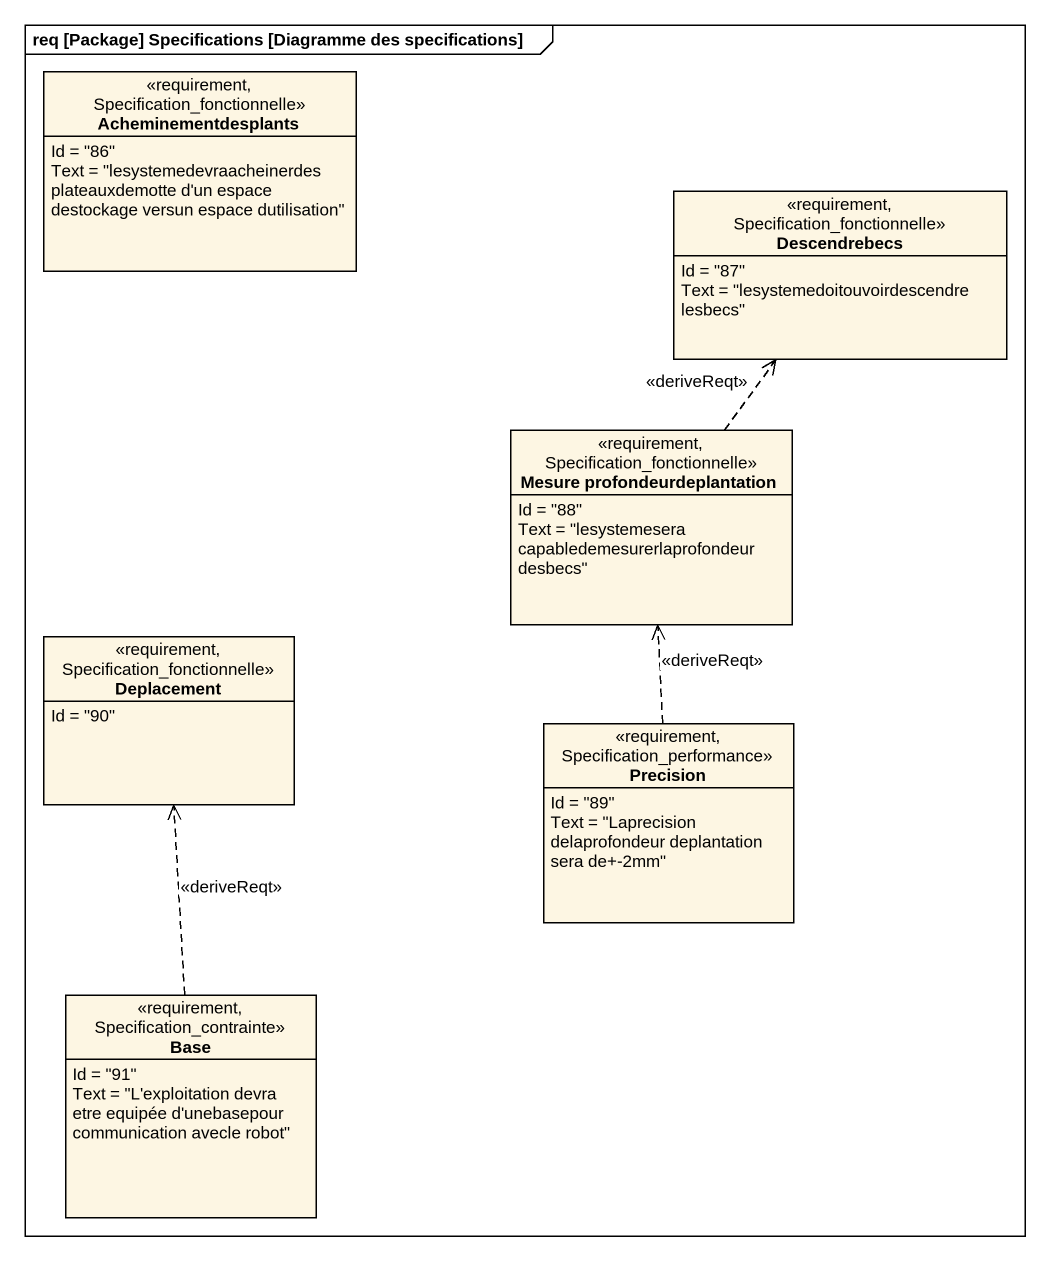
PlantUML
@startuml
mainframe req [Package] Specifications [Diagramme des specifications]
hide circle
hide empty members
class Acheminementdesplants <<requirement, Specification_fonctionnelle>> {
  Id = "86"
  Text = "lesystemedevraacheinerdes plateauxdemotte d'un espace destockage versun espace dutilisation"
}
class Descendrebecs <<requirement, Specification_fonctionnelle>> {
  Id = "87"
  Text = "lesystemedoitouvoirdescendre lesbecs"
}
class "Mesure profondeurdeplantation" as Mesure_profondeurdeplantatio <<requirement, Specification_fonctionnelle>> {
  Id = "88"
  Text = "lesystemesera capabledemesurerlaprofondeur desbecs"
}
class Deplacement <<requirement, Specification_fonctionnelle>> {
  Id = "90"
}
class Precision <<requirement, Specification_performance>> {
  Id = "89"
  Text = "Laprecision delaprofondeur deplantation sera de+-2mm"
}
class Base <<requirement, Specification_contrainte>> {
  Id = "91"
  Text = "L'exploitation devra etre equipée d'unebasepour communication avecle robot"
}
Mesure_profondeurdeplantatio .up.> Descendrebecs : <<deriveReqt>>
Precision .up.> Mesure_profondeurdeplantatio : <<deriveReqt>>
Base .up.> Deplacement : <<deriveReqt>>
@enduml
